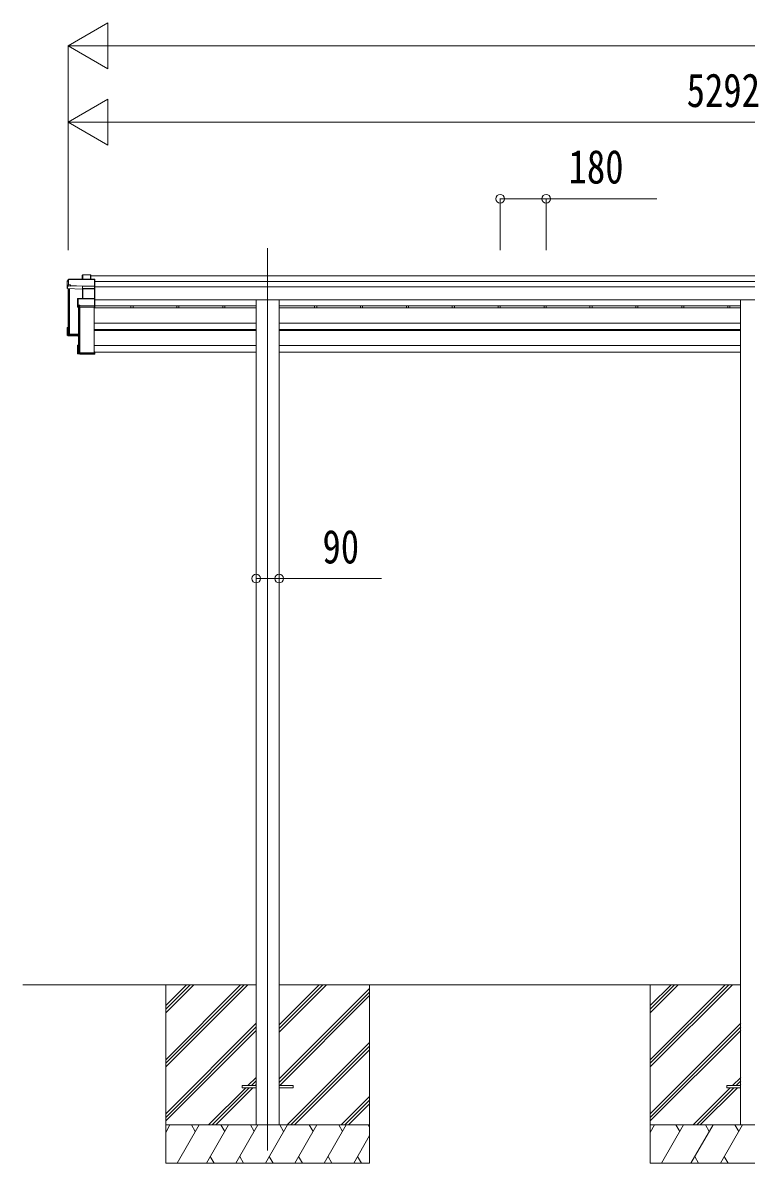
# Model space of a CAD drawing. Units: millimetres, scale not verified. Extents: x -16820 to 16820, y -11880 to 11880.
# Drawn here: x -4215 to -1378, y -8600 to -4126 of the extents above; entities that cross this region are included whole.
import ezdxf
from ezdxf.enums import TextEntityAlignment as Align

# ---------------------------------------------------------------- set-up
doc = ezdxf.new("R2010")
doc.units = ezdxf.units.MM
doc.header["$LTSCALE"] = 40
for name, color, linetype, lineweight in [('0-3_YKK_12', 40, 'Continuous', 18), ('0-4_YKK_13', 120, 'Continuous', 18), ('0-5_YKK_A1', 120, 'Continuous', 18), ('0-6_YKK_D', 200, 'Continuous', 18)]:
    doc.layers.add(name, color=color, linetype=linetype, lineweight=lineweight)
doc.styles.add('ＭＳ ゴシック', font='')
doc.styles.get('ＭＳ ゴシック').set_extended_font_data('MS Gothic')

msp = doc.modelspace()

# ---------------------------------------------------------------- linework, layer by layer
at = {"layer": '0-3_YKK_12'}
for p, q in [((-3254.9, -5010.1), (-3254.9, -5487.84)), ((-3254.9, -5487.84), (-3254.9, -8549.62))]:
    msp.add_line(p, q, dxfattribs=at)
at = {"layer": '0-4_YKK_13'}
for p, q in [((-4040.94, -5168.72), (-4040.94, -5140.09)), ((-4036.46, -5132.3), (-4040.88, -5139.84)), ((-3934.16, -5132.05), (-4036.03, -5132.05)), ((-4036.03, -5132.5), (-4036.03, -5132.05)), ((-4036.03, -5132.5), (-3934, -5132.5)), ((-4036.03, -5154.38), (-4036.03, -5132.5)), ((-3981.81, -5117.73), (-3980.06, -5114.74)), ((-3981.81, -5132.05), (-3981.81, -5117.73)), ((-3980, -5114.49), (-3981.75, -5117.49)), ((-3980.06, -5114.74), (-3980.06, -5132.05)), ((-3950, -5114.25), (-3979.56, -5114.25)), ((-3979.56, -5114.69), (-3979.56, -5114.25)), ((-3949, -5115.3), (-3949.86, -5114.36)), ((-3949.86, -5132.05), (-3949.86, -5114.36)), ((-3949, -5132.05), (-3949, -5115.3)), ((-3934, -5132.5), (-3934, -5158.88)), ((-3933.86, -5132.16), (-3933, -5133.1)), ((-3933, -5158.52), (-3933, -5133.1)), ((-4036.99, -5158.22), (-4040.94, -5168.72)), ((-3981.9, -5171.29), (-4040.94, -5168.72)), ((-4036.53, -5154.43), (-4036.99, -5155.22)), ((-4036.99, -5158.22), (-4036.99, -5155.22)), ((-4028.5, -5156.8), (-4028.5, -5157.34)), ((-3980.49, -5158.88), (-4028.5, -5156.8)), ((-4028.5, -5157.34), (-3980.5, -5159.43)), ((-3981.01, -5168.92), (-3981.9, -5171.29)), ((-3981.42, -5207.81), (-3981.42, -5171.6)), ((-3981.4, -5171.71), (-3980.53, -5169.41)), ((-3980.53, -5169.41), (-3980.53, -5207.81)), ((-3980.5, -5159.43), (-3980.5, -5159.43)), ((-3980.5, -5168.8), (-3980.5, -5159.43)), ((-3980.5, -5159.43), (-3934, -5159.43)), ((-3934, -5158.88), (-3980.49, -5158.88)), ((-3934, -5168.78), (-3980.03, -5168.78)), ((-3980.03, -5168.78), (-3980.03, -5169.33)), ((-3934.14, -5168.97), (-3933, -5168.03)), ((-3934, -5159.43), (-3934, -5168.78)), ((-3934, -5169.33), (-3934, -5207.81)), ((-3933.87, -5159.24), (-3933, -5158.52)), ((-3933, -5168.03), (-3933, -5158.52)), ((-3933, -5208.83), (-3933, -5168.03)), ((-4000.92, -5241.52), (-4000.92, -5209.71)), ((-3998.75, -5207.9), (-4000.72, -5209.31)), ((-3998.96, -5233.7), (-3999.42, -5234.48)), ((-3934, -5207.81), (-3998.46, -5207.81)), ((-3998.46, -5207.81), (-3998.46, -5208.26)), ((-3990.93, -5233.65), (-3998.46, -5233.65)), ((-3990.93, -5236.16), (-3990.93, -5233.65)), ((-3934, -5208.26), (-3934, -5236.16)), ((-3933.87, -5207.93), (-3933, -5208.83)), ((-3933, -5235.8), (-3933, -5208.83)), ((-3999.42, -5237.46), (-4000.92, -5241.52)), ((-4000.43, -5242.01), (-3998.92, -5237.95)), ((-3934, -5242.01), (-4000.43, -5242.01)), ((-3999.42, -5237.46), (-3999.42, -5234.48)), ((-3998.92, -5237.95), (-3990.93, -5237.95)), ((-3990.93, -5236.16), (-3990.93, -5236.71)), ((-3934, -5236.16), (-3990.93, -5236.16)), ((-3990.93, -5237.95), (-3990.93, -5236.71)), ((-3990.93, -5236.71), (-3934, -5236.71)), ((-3934, -5236.71), (-3934, -5242.01)), ((-3934, -5242.01), (-3933.01, -5241.18)), ((-3933.87, -5236.52), (-3933, -5235.8)), ((-3933.01, -5241.18), (-3933, -5241.17)), ((-3933, -5241.17), (-3933, -5235.8)), ((-4040.94, -5350.6), (-4040.94, -5321.97)), ((-4040, -5322.36), (-4040.83, -5321.63)), ((-4037, -5321.6), (-4040.8, -5321.6)), ((-4037, -5321.49), (-4040.48, -5321.49)), ((-4040, -5322.36), (-4040, -5349.61)), ((-4037, -5322.36), (-4040, -5322.36)), ((-4036.99, -5353.59), (-4040.94, -5350.6)), ((-4040, -5349.61), (-3997.01, -5351.48)), ((-4037, -5326.41), (-4038.5, -5323.86)), ((-4037, -5323.86), (-4038.5, -5323.86)), ((-4038.5, -5348.17), (-4038.5, -5323.86)), ((-3997.01, -5349.98), (-4038.5, -5348.17)), ((-4036.99, -5353.59), (-4028.5, -5353.96)), ((-4034.16, -5344.89), (-4034.16, -5348.36)), ((-4028.5, -5353.96), (-4028.5, -5354.29)), ((-4028.5, -5354.29), (-4000.92, -5355.49)), ((-4028.5, -5354.29), (-3997.01, -5355.66)), ((-4000.92, -5423.4), (-4000.92, -5391.59)), ((-4000.43, -5391.09), (-3997, -5391.09)), ((-3997, -5391.93), (-3999.98, -5391.93)), ((-3998.48, -5393.43), (-3997, -5393.43)), ((-3998.48, -5421.36), (-3998.48, -5393.43)), ((-4000.79, -5423.74), (-3999.98, -5422.86)), ((-4000.72, -5423.8), (-3999.21, -5424.88)), ((-3934, -5423.9), (-4000.43, -5423.9)), ((-4000.43, -5423.9), (-3998.92, -5424.97)), ((-3999.98, -5422.86), (-3933.01, -5422.86)), ((-3998.92, -5424.97), (-3990.93, -5424.97)), ((-3935, -5421.36), (-3998.48, -5421.36)), ((-3996.59, -5420.63), (-3996.59, -5421.36)), ((-3990.93, -5424.97), (-3990.93, -5425.3)), ((-3990.93, -5425.3), (-3934, -5425.3)), ((-3990.93, -5425.3), (-3990.93, -5425.3)), ((-3990.93, -5425.3), (-3934, -5425.3)), ((-3933, -5416.54), (-3935, -5416.54)), ((-3935, -5416.99), (-3935, -5416.54)), ((-3935, -5416.99), (-3935, -5421.36)), ((-3933, -5416.99), (-3935, -5416.99)), ((-3934, -5423.9), (-3933.01, -5422.86)), ((-3934, -5425.3), (-3934, -5423.9)), ((-3933.87, -5425.18), (-3933, -5424.28)), ((-3933, -5416.54), (-3933, -5416.99)), ((-3933, -5416.99), (-3933, -5422.86)), ((-3354.9, -8295.12), (-3354.9, -8304.12)), ((-3354.9, -8295.12), (-3299.9, -8295.12)), ((-3354.9, -8304.12), (-3299.9, -8304.12)), ((-3209.9, -8295.12), (-3154.9, -8295.12)), ((-3209.9, -8304.12), (-3154.9, -8304.12)), ((-3154.9, -8295.12), (-3154.9, -8304.12)), ((-1454.79, -8295.12), (-1454.79, -8304.12)), ((-1399.79, -8295.12), (-1454.79, -8295.12)), ((-1399.79, -8304.12), (-1454.79, -8304.12))]:
    msp.add_line(p, q, dxfattribs=at)
for points in [[(-4040.94, -5140.09), (-4036.53, -5132.55), (-4036.53, -5154.43)], [(-3979.56, -5132.05), (-3979.56, -5114.69), (-3950.21, -5114.69), (-3950.21, -5132.05)], [(-4036.99, -5158.22), (-4028.5, -5158.59), (-4028.5, -5157.34)], [(-4028.5, -5156.8), (-4028.5, -5154.38), (-4036.03, -5154.38)], [(-3980.5, -5168.8), (-3980.5, -5168.8), (-3980.5, -5168.8)], [(-3980.03, -5207.81), (-3980.03, -5169.33), (-3934, -5169.33)], [(-4000.92, -5209.71), (-3998.96, -5208.31), (-3998.96, -5233.7)], [(-3998.46, -5233.65), (-3998.46, -5208.26), (-3934, -5208.26)], [(-3997.01, -5352.51), (-4040.94, -5350.6), (-4040.94, -5350.6), (-4040, -5349.61)], [(-4000.79, -5391.22), (-3999.98, -5391.93), (-3999.98, -5422.86)], [(-3933.01, -5422.86), (-3933, -5422.86), (-3933, -5424.28)]]:
    msp.add_lwpolyline(points, dxfattribs=at)
for centre, radius, start, end in [((-4036.15, -5133.91), 1.41, 85.38783, 105.84391), ((-4036.04, -5132.55), 0.494, 149.67684, 180.01902), ((-4036.03, -5132.55), 0.5, 90, 149.66687), ((-3979.68, -5116.1), 1.41, 85.38783, 105.84391), ((-3979.57, -5114.74), 0.494, 149.67684, 180.01902), ((-3979.56, -5114.75), 0.5, 90, 149.66687), ((-4036.15, -5155.79), 1.41, 85.38783, 105.84391), ((-3981.03, -5169.42), 0.502, 0.6157, 87.19354), ((-3980.9, -5169.29), 0.63, 355.28892, 50.49396), ((-3998.58, -5209.67), 1.41, 85.38783, 105.84391), ((-3998.58, -5235.06), 1.41, 85.38783, 105.84391), ((-3998.46, -5208.31), 0.498, 125.56678, 179.8201), ((-3998.46, -5208.31), 0.5, 90, 125.54593)]:
    msp.add_arc(centre, radius, start, end, dxfattribs=at)
for centre, major_axis, ratio, start_param, end_param in [((-3981.34, -5117.78), (-0.257, 0.444), 0.891995, 0.2825853, 0.9960465), ((-3950.21, -5114.75), (0.499, 0.499), 0.052408, 0.7330383, 1.5184364), ((-3949.5, -5114.75), (0.499, -0.499), 0.052408, 2.4085544, 3.1939525), ((-3934.21, -5132.55), (0.372, 0.372), 0.900404, 0.0523599, 0.837758), ((-3933.5, -5132.55), (-0.372, 0.372), 0.900404, 6.2308254, 7.0162236), ((-3981.9, -5171.71), (0.495, -0.086), 0.832908, 0.2017128, 1.7252301), ((-3980.01, -5168.97), (1, -0.045), 0.165035, 2.0927496, 3.0878869), ((-3980.03, -5169.46), (0.5, -0.046), 0.224394, 2.093456, 3.1010707), ((-3980.49, -5158.94), (0.011, 0.5), 0.002284, 1.4661262, 2.9758193), ((-3980.03, -5168.95), (1, 0), 0.165356, 1.5707963, 2.0604871), ((-3980.01, -5168.97), (1, -0.045), 0.165035, 2.0898554, 2.0927496), ((-3980.03, -5169.44), (0.5, 0), 0.226184, 1.5707963, 2.0728914), ((-3934.5, -5169.28), (0.498, 0.498), 0.083094, 5.4454273, 6.2002822), ((-3934.5, -5169.28), (-0.372, 0.372), 0.900404, 3.8746309, 4.6294858), ((-3933.5, -5158.94), (-0.372, 0.372), 0.900404, 0.7330383, 1.4878932), ((-3933.5, -5158.94), (0.498, 0.498), 0.083094, 2.3038346, 3.0586895), ((-4000.45, -5209.73), (-0.169, 0.473), 0.931403, 0.4203333, 1.203868), ((-3933.5, -5208.31), (-0.5, 0.5), 0.02182, 5.550147, 6.3050019), ((-3933.5, -5208.31), (-0.372, 0.372), 0.900404, 6.2613687, 7.0162236), ((-4000.45, -5241.59), (-0.289, 0.44), 0.847113, 0.9113503, 1.694885), ((-4000.45, -5241.59), (0.498, -0.074), 0.830741, 4.1047896, 4.8883243), ((-3998.92, -5237.46), (0.479, 0.147), 0.993384, 2.8453888, 4.4124582), ((-3933.5, -5236.22), (-0.372, 0.372), 0.900404, 0.7330383, 1.4878932), ((-3933.5, -5236.22), (0.498, 0.498), 0.083094, 2.3038346, 3.0586895), ((-4040.47, -5321.92), (0.257, 0.444), 0.891995, 1.432085, 2.1455462), ((-4040.47, -5321.92), (0.491, 0.117), 0.873782, 2.089881, 2.161818), ((-4040.42, -5321.99), (0.474, -0.272), 0.885613, 2.0407293, 2.8261274), ((-4000.45, -5391.51), (0.289, 0.44), 0.847113, 1.4467076, 2.2302423), ((-4000.45, -5391.51), (0.498, 0.074), 0.830741, 1.394861, 2.1783957), ((-4000.45, -5423.38), (0.169, 0.473), 0.931403, 1.9377246, 2.7212593), ((-4000.45, -5423.38), (-0.255, 0.46), 0.938446, 1.8784237, 2.6619584), ((-3998.92, -5424.47), (0.479, 0.147), 0.993384, 3.7907337, 4.4124582), ((-3933.5, -5424.8), (0.5, 0.5), 0.02182, 3.119776, 3.8746309)]:
    msp.add_ellipse(centre, major_axis=major_axis, ratio=ratio, start_param=start_param, end_param=end_param, dxfattribs=at)
at = {"layer": '0-5_YKK_A1'}
for p, q in [((-3949, -5118.1), (1247.71, -5118.1)), ((-3933, -5140.98), (1247.71, -5140.98)), ((-4037, -5168.89), (-4037, -5346.73)), ((-4035.5, -5168.96), (-4035.5, -5346.73)), ((-4034.99, -5168.98), (-4034.99, -5344.06)), ((-4031.88, -5169.12), (-4031.88, -5347.03)), ((-3933, -5161.13), (1247.71, -5161.13)), ((-3933, -5212.34), (1247.71, -5212.34)), ((-1399.99, -5215.38), (-1399.99, -8449.62)), ((-3997, -5242.01), (-3997, -5420.33)), ((-3995.5, -5242.01), (-3995.5, -5420.33)), ((-3991.88, -5242.01), (-3991.88, -5420.63)), ((-3935.51, -5420.63), (-3935.51, -5242.01)), ((-3300.12, -5243.61), (-3935.5, -5243.61)), ((-3933, -5236.66), (-3300.1, -5236.66)), ((-3790.95, -5236.66), (-3790.95, -5243.61)), ((-3782.8, -5236.66), (-3782.8, -5243.61)), ((-3610.95, -5236.66), (-3610.95, -5243.61)), ((-3602.8, -5236.66), (-3602.8, -5243.61)), ((-3430.95, -5236.66), (-3430.95, -5243.61)), ((-3422.8, -5236.66), (-3422.8, -5243.61)), ((-3209.72, -5243.61), (-1399.99, -5243.61)), ((-3209.7, -5236.66), (-1399.99, -5236.66)), ((-3070.84, -5236.66), (-3070.84, -5243.61)), ((-3062.69, -5236.66), (-3062.69, -5243.61)), ((-2890.84, -5236.66), (-2890.84, -5243.61)), ((-2882.69, -5236.66), (-2882.69, -5243.61)), ((-2710.84, -5236.66), (-2710.84, -5243.61)), ((-2702.69, -5236.66), (-2702.69, -5243.61)), ((-2530.84, -5236.66), (-2530.84, -5243.61)), ((-2522.69, -5236.66), (-2522.69, -5243.61)), ((-2350.84, -5236.66), (-2350.84, -5243.61)), ((-2342.69, -5236.66), (-2342.69, -5243.61)), ((-2170.84, -5236.66), (-2170.84, -5243.61)), ((-2162.69, -5236.66), (-2162.69, -5243.61)), ((-1990.84, -5236.66), (-1990.84, -5243.61)), ((-1982.69, -5236.66), (-1982.69, -5243.61)), ((-1810.84, -5236.66), (-1810.84, -5243.61)), ((-1802.69, -5236.66), (-1802.69, -5243.61)), ((-1630.84, -5236.66), (-1630.84, -5243.61)), ((-1622.69, -5236.66), (-1622.69, -5243.61)), ((-1450.84, -5236.66), (-1450.84, -5243.61)), ((-1442.69, -5236.66), (-1442.69, -5243.61)), ((-3935.5, -5304.3), (-3300.11, -5304.23)), ((-1399.99, -5304.19), (-3209.73, -5304.08)), ((-4036.7, -5347.03), (-4035.8, -5347.03)), ((-4034.99, -5344.06), (-4032.09, -5346.94)), ((-4031.88, -5347.03), (-3997.01, -5347.03)), ((-4031.88, -5347.03), (-3997.01, -5347.03)), ((-3935.5, -5328.63), (-3300.11, -5328.63)), ((-3300.12, -5333.25), (-3935.5, -5333.25)), ((-3790.95, -5328.63), (-3790.95, -5333.25)), ((-3782.8, -5328.63), (-3782.8, -5333.25)), ((-3610.95, -5328.63), (-3610.95, -5333.25)), ((-3602.8, -5328.63), (-3602.8, -5333.25)), ((-3430.95, -5328.63), (-3430.95, -5333.25)), ((-3422.8, -5328.63), (-3422.8, -5333.25)), ((-3209.73, -5328.63), (-1399.99, -5328.63)), ((-1399.99, -5333.25), (-3209.72, -5333.25)), ((-3070.84, -5328.63), (-3070.84, -5333.25)), ((-3062.69, -5328.63), (-3062.69, -5333.25)), ((-2890.84, -5328.63), (-2890.84, -5333.25)), ((-2882.69, -5328.63), (-2882.69, -5333.25)), ((-2710.84, -5328.63), (-2710.84, -5333.25)), ((-2702.69, -5328.63), (-2702.69, -5333.25)), ((-2530.84, -5328.63), (-2530.84, -5333.25)), ((-2522.69, -5328.63), (-2522.69, -5333.25)), ((-2350.84, -5328.63), (-2350.84, -5333.25)), ((-2342.69, -5328.63), (-2342.69, -5333.25)), ((-2170.84, -5328.63), (-2170.84, -5333.25)), ((-2162.69, -5328.63), (-2162.69, -5333.25)), ((-1990.84, -5328.63), (-1990.84, -5333.25)), ((-1982.69, -5328.63), (-1982.69, -5333.25)), ((-1810.84, -5328.63), (-1810.84, -5333.25)), ((-1802.69, -5328.63), (-1802.69, -5333.25)), ((-1630.84, -5328.63), (-1630.84, -5333.25)), ((-1622.69, -5328.63), (-1622.69, -5333.25)), ((-1450.84, -5328.63), (-1450.84, -5333.25)), ((-1442.69, -5328.63), (-1442.69, -5333.25)), ((-3300.12, -5391.82), (-3935.5, -5391.82)), ((-1399.99, -5391.82), (-3209.72, -5391.82)), ((-3996.7, -5420.63), (-3995.8, -5420.63)), ((-3994.99, -5417.65), (-3992.09, -5420.54)), ((-3991.88, -5420.63), (-3935.51, -5420.63)), ((-3935, -5417.9), (-3935.51, -5417.9)), ((-3300.12, -5417.9), (-3933, -5417.9)), ((-1399.99, -5417.9), (-3209.72, -5417.91)), ((-4215.13, -7899.62), (-3299.9, -7899.62)), ((-3654.9, -7899.62), (-3654.9, -8599.62)), ((-3654.9, -8193.6), (-3360.92, -7899.62)), ((-3654.9, -8207.74), (-3346.78, -7899.62)), ((-3654.9, -8221.88), (-3332.64, -7899.62)), ((-3654.9, -7981.46), (-3573.06, -7899.62)), ((-3654.9, -7995.61), (-3558.92, -7899.62)), ((-3654.9, -8009.75), (-3544.77, -7899.62)), ((-3209.9, -7899.62), (-1399.99, -7899.62)), ((-3209.9, -8085.25), (-3024.27, -7899.62)), ((-3209.9, -8071.11), (-3038.41, -7899.62)), ((-3209.9, -8056.97), (-3052.56, -7899.62)), ((-3209.9, -8269.1), (-2854.9, -7914.1)), ((-2854.9, -7899.62), (-2854.9, -8599.62)), ((-1754.79, -7899.62), (-1754.79, -8599.62)), ((-1754.79, -8193.6), (-1460.81, -7899.62)), ((-1754.79, -8207.74), (-1446.67, -7899.62)), ((-1754.79, -8221.88), (-1432.53, -7899.62)), ((-1754.79, -7981.46), (-1672.94, -7899.62)), ((-1754.79, -7995.61), (-1658.8, -7899.62)), ((-1754.79, -8009.75), (-1644.66, -7899.62)), ((-3209.9, -8283.24), (-2854.9, -7928.24)), ((-3207.64, -8295.12), (-2854.9, -7942.38)), ((-3654.9, -8405.73), (-3299.9, -8050.73)), ((-1754.79, -8405.73), (-1399.79, -8050.73)), ((-3654.9, -8419.87), (-3299.9, -8064.87)), ((-3654.9, -8434.01), (-3299.9, -8079.01)), ((-1754.79, -8419.87), (-1399.79, -8064.87)), ((-1754.79, -8434.01), (-1399.79, -8079.01)), ((-3178.3, -8449.62), (-2854.9, -8126.23)), ((-3164.15, -8449.62), (-2854.9, -8140.37)), ((-3150.01, -8449.62), (-2854.9, -8154.51)), ((-3332.16, -8295.12), (-3299.9, -8262.86)), ((-1432.05, -8295.12), (-1399.79, -8262.86)), ((-3486.66, -8449.62), (-3341.16, -8304.12)), ((-3472.52, -8449.62), (-3327.02, -8304.12)), ((-3458.38, -8449.62), (-3312.88, -8304.12)), ((-3318.02, -8295.12), (-3299.9, -8277)), ((-3303.88, -8295.12), (-3299.9, -8291.15)), ((-1586.55, -8449.62), (-1441.05, -8304.12)), ((-1572.41, -8449.62), (-1426.91, -8304.12)), ((-1558.26, -8449.62), (-1412.76, -8304.12)), ((-1417.91, -8295.12), (-1399.79, -8277)), ((-1403.76, -8295.12), (-1399.79, -8291.15)), ((-2966.16, -8449.62), (-2854.9, -8338.36)), ((-2952.02, -8449.62), (-2854.9, -8352.5)), ((-2937.88, -8449.62), (-2854.9, -8366.64)), ((-2854.9, -8449.62), (-3654.9, -8449.62)), ((-3654.9, -8478.56), (-3638.2, -8449.62)), ((-3610.36, -8599.62), (-3523.76, -8449.62)), ((-3538.76, -8475.6), (-3553.76, -8449.62)), ((-3494.89, -8599.62), (-3408.28, -8449.62)), ((-3423.29, -8475.6), (-3438.29, -8449.62)), ((-3379.42, -8599.62), (-3292.81, -8449.62)), ((-3307.82, -8475.6), (-3322.82, -8449.62)), ((-3263.95, -8599.62), (-3177.34, -8449.62)), ((-3192.34, -8475.6), (-3207.35, -8449.62)), ((-3148.48, -8599.62), (-3061.87, -8449.62)), ((-3076.87, -8475.6), (-3091.88, -8449.62)), ((-3033.01, -8599.62), (-2946.4, -8449.62)), ((-2961.4, -8475.6), (-2976.4, -8449.62)), ((-2854.9, -8460.06), (-2860.93, -8449.62)), ((-954.79, -8449.62), (-1754.79, -8449.62)), ((-1754.79, -8478.56), (-1738.08, -8449.62)), ((-1710.25, -8599.62), (-1623.64, -8449.62)), ((-1638.64, -8475.6), (-1653.65, -8449.62)), ((-1594.77, -8599.62), (-1508.17, -8449.62)), ((-1523.17, -8475.6), (-1538.17, -8449.62)), ((-1479.3, -8599.62), (-1392.7, -8449.62)), ((-1407.7, -8475.6), (-1422.7, -8449.62)), ((-3653.2, -8475.6), (-3654.9, -8472.64)), ((-2917.54, -8599.62), (-2854.9, -8491.14)), ((-1753.08, -8475.6), (-1754.79, -8472.64)), ((-3479.89, -8573.64), (-3464.89, -8599.62)), ((-3364.42, -8573.64), (-3349.42, -8599.62)), ((-3248.95, -8573.64), (-3233.95, -8599.62)), ((-3133.48, -8573.64), (-3118.48, -8599.62)), ((-3018.01, -8573.64), (-3003.01, -8599.62)), ((-2902.54, -8573.64), (-2887.54, -8599.62)), ((-1579.77, -8573.64), (-1564.78, -8599.62)), ((-1464.3, -8573.64), (-1449.3, -8599.62)), ((-3654.9, -8599.62), (-2854.9, -8599.62)), ((-1754.79, -8599.62), (-954.79, -8599.62))]:
    msp.add_line(p, q, dxfattribs=at)
for points in [[(-3300.1, -5215.38), (-3299.9, -7724.62), (-3299.9, -8449.62)], [(-3209.7, -5215.38), (-3209.9, -7724.62), (-3209.9, -8449.62)]]:
    msp.add_lwpolyline(points, dxfattribs=at)
for centre, radius, start, end in [((-4036.7, -5346.73), 0.299, 180.1578, 270.15693), ((-4035.8, -5346.73), 0.299, 269.84307, 359.8422), ((-4035.2, -5344.27), 0.3, 45.07151, 179.70637), ((-4031.88, -5346.73), 0.301, 225.19514, 270.02698), ((-3996.7, -5420.33), 0.299, 180.1578, 270.15693), ((-3995.8, -5420.33), 0.299, 269.84307, 359.8422), ((-3995.2, -5417.87), 0.3, 45.07151, 179.70637), ((-3991.88, -5420.33), 0.301, 225.19514, 270.02698)]:
    msp.add_arc(centre, radius, start, end, dxfattribs=at)
at = {"layer": '0-6_YKK_D'}
for p, q in [((-4037.01, -4215.86), (-3881.12, -4125.86)), ((-3881.12, -4305.86), (-3881.12, -4125.86)), ((-4037.01, -5018.1), (-4037.01, -4214.86)), ((-4037.01, -4215.86), (-3881.12, -4305.86)), ((-4037.01, -4215.86), (-3725.24, -4215.86)), ((-3857.01, -4215.86), (6367.21, -4215.86)), ((-4037.01, -4515.86), (-3881.12, -4425.86)), ((-3881.12, -4605.86), (-3881.12, -4425.86)), ((-4037.01, -5018.1), (-4037.01, -4514.86)), ((-4037.01, -4515.86), (-3881.12, -4605.86)), ((-4037.01, -4515.86), (-3725.24, -4515.86)), ((-3857.01, -4515.86), (1075.21, -4515.86)), ((-2342.69, -5018.1), (-2342.69, -4814.86)), ((-2162.69, -5018.1), (-2162.69, -4814.86)), ((-3300.11, -6280.15), (-3300.11, -6307.39)), ((-3209.71, -6278.2), (-3209.71, -6307.39))]:
    msp.add_line(p, q, dxfattribs=at)
for points in [[(-2342.69, -4815.86), (-2162.69, -4815.86), (-1728.29, -4815.86)], [(-3300.11, -6306.39), (-3209.71, -6306.39), (-2808.71, -6306.39)]]:
    msp.add_lwpolyline(points, dxfattribs=at)
for centre in [(-2342.69, -4815.86), (-2162.69, -4815.86), (-3300.11, -6306.39), (-3209.71, -6306.39)]:
    msp.add_circle(centre, 17, dxfattribs=at)

# ---------------------------------------------------------------- texts
at = {"layer": '0-6_YKK_D', "style": 'ＭＳ ゴシック', "width": 0.8}
for s, p in [('5292', (-1611.7, -4495.86)), ('180', (-2074.69, -4795.86)), ('90', (-3039.91, -6286.39))]:
    msp.add_text(s, height=132, dxfattribs=at).set_placement(p, align=Align.BOTTOM_LEFT)

doc.saveas('drawing.dxf')
